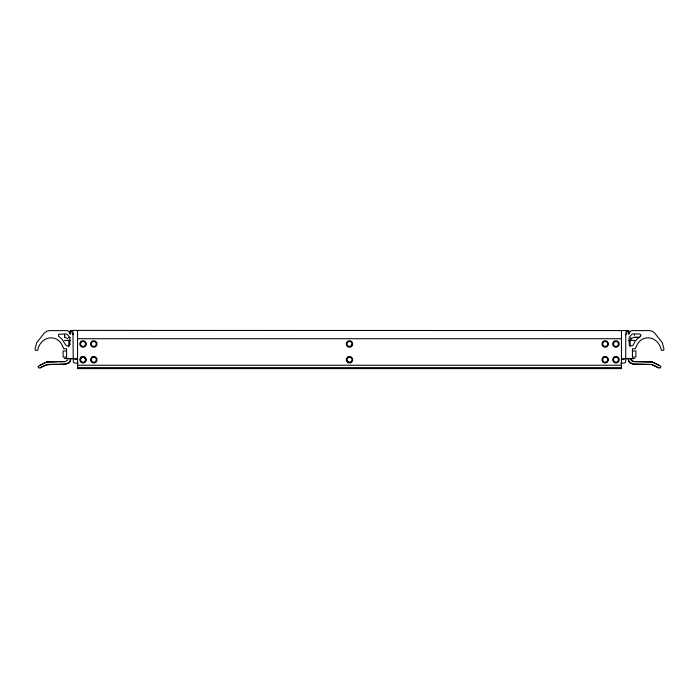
<?xml version="1.0" encoding="UTF-8"?>
<svg xmlns="http://www.w3.org/2000/svg" width="699" height="699" viewBox="0 0 699 699"><rect width="100%" height="100%" fill="white"/><g stroke="black" fill="none" stroke-linecap="round" stroke-linejoin="round"><path stroke-width="1.05" d="M630.856 340.728L630.856 337.53M70.809 331.632L70.599 334.148L70.04 334.148L68.694 331.291L66.921 330.601L49.716 330.601L46.684 331.274L44.229 333.161L36.636 342.781L34.994 349.404L35.579 350.313L37.632 350.33C39.004 342.51 46.169 335.887 54.487 338.342A12.198 12.198 0 0 1 61.905 344.738L63.758 348.766L66.562 348.766L66.562 358.797L73.255 358.797L72.949 331.632L70.809 331.632L70.293 333.414L69.629 332.986L70.25 330.557L73.657 330.4L628.75 330.557L629.371 332.986L628.707 333.414L628.191 331.632L626.051 331.632L626.287 333.72L625.745 334.236L625.745 358.797L632.438 358.797L632.438 348.766L635.242 348.766L637.095 344.738A12.198 12.198 0 0 1 644.513 338.342C652.831 335.887 659.996 342.51 661.368 350.33L663.421 350.313L664.006 349.404L662.364 342.781L654.771 333.161L652.316 331.274L649.284 330.601L632.079 330.601L630.306 331.291L628.96 334.148L628.401 334.148L628.191 331.632M634.351 335.406L634.421 334.804M70.713 359.234L69.909 361.802L65.898 364.118L47.261 364.415L40.262 367.84L38.62 367.989L38.026 366.529L46.684 361.89L65.199 361.601L67.786 360.107M72.949 333.108L72.626 333.965L73.255 334.428M70.713 360.046L69.018 362.991C59.756 366.425 48.834 361.776 40.262 367.84M80.333 359.723L81.696 357.355L84.43 357.355L85.794 359.723L84.43 362.099L81.696 362.099L80.333 359.723L81.696 357.364M350.881 346.337L352.244 343.978L350.881 341.61L348.146 341.619L346.783 343.987L348.146 346.346L350.881 346.337L352.244 343.987M350.881 362.108L348.146 362.117L346.783 359.758L348.146 357.381L350.881 357.381L352.244 359.758L350.881 362.117M77.851 330.557L78.305 330.601M620.695 330.601L621.149 330.557M625.745 334.428L626.374 333.965L626.051 333.108M631.022 338.814L633.617 337.372L639.795 337.346M39.301 365.49L46.824 362.03L57.178 361.776M59.249 361.733L65.47 361.575M634.439 337.337L638.668 337.329M70.049 337.53L68.476 337.53M77.554 338.727L621.446 338.727M64.317 340.396L70.608 340.396M628.392 340.396L634.683 340.396M66.562 350.959L63.12 350.959L63.12 357.075L66.562 357.075M632.438 350.959L635.88 350.959L635.88 357.075L632.438 357.075M64.317 358.561L74.924 358.456L75.562 359.408L76.838 359.321L77.554 358.08L76.567 359.443L73.404 358.762L73.255 361.191A1.914 1.914 0 0 0 75.169 363.104L78.271 363.104M634.683 358.561L624.076 358.456L623.438 359.408L622.162 359.321L621.446 358.08L622.433 359.443L625.596 358.762L625.745 361.191A1.914 1.914 0 0 1 623.831 363.104L620.729 363.104M77.554 365.245L621.446 365.245M77.554 367.639L621.446 367.639M650.708 364.397L633.102 364.118L629.091 361.802L628.287 359.234M628.287 360.046L629.982 362.991L633.041 364.109L651.573 364.563L658.266 367.709L660.38 367.989L660.974 366.529L652.316 361.89L633.801 361.601L631.214 360.107M659.699 365.49L652.176 362.03L633.53 361.575L631.721 360.92L630.83 359.356M651.739 364.415L658.738 367.84M65.383 337.372L67.978 338.814M346.783 359.749L348.146 362.108M84.43 357.364L85.794 359.732M630.166 340.396L630.166 346.809M621.446 330.601L621.446 368.6L77.554 368.6L77.554 330.601M68.834 340.396L68.834 346.809M64.649 335.406L64.561 337.337L64.579 334.804L64.649 335.406M640.808 335.004L640.511 336.315L637.139 338.971L634.779 341.968L633.25 345.07L632.35 345.822L629.362 345.306L629.091 337.643L631.616 334.463L632.717 333.947L639.428 333.947L640.808 335.004M69.909 344.458L68.921 345.822L66.65 345.822L65.75 345.07L61.861 338.971L58.489 336.315L58.707 334.244L66.283 333.947L67.384 334.463L69.909 337.643L69.909 344.458M81.696 341.584L80.333 343.96L81.696 346.328L84.43 346.32L85.794 343.952L84.43 341.584L81.696 341.593M92.451 341.584L91.08 343.96L92.451 346.328L95.178 346.32L96.549 343.952L95.178 341.584L92.451 341.593M92.451 357.355L91.08 359.732L92.451 362.099L95.178 362.091L96.549 359.723L95.178 357.355L92.451 357.364M603.84 341.584L602.468 343.96L603.84 346.328L606.566 346.32L607.938 343.952L606.566 341.584L603.84 341.593M603.84 357.355L602.468 359.732L603.84 362.099L606.566 362.091L607.938 359.723L606.566 357.355L603.84 357.364M614.596 341.584L613.224 343.96L614.596 346.328L617.322 346.32L618.685 343.952L617.322 341.584L614.596 341.593M614.596 357.355L613.224 359.732L614.596 362.099L617.322 362.091L618.685 359.723L617.322 357.355L614.596 357.364M81.11 341.313L79.913 342.964L79.913 345L81.11 346.652L83.05 347.281L84.99 346.652L86.187 345L86.187 342.964L84.99 341.313L83.05 340.684L81.11 341.313M91.866 341.313L90.669 342.964L90.669 345L91.866 346.652L93.806 347.281L95.746 346.652L96.943 345L96.943 342.964L95.746 341.313L93.806 340.684L91.866 341.313M81.11 357.084L79.913 358.736L79.913 360.771L81.11 362.423L83.05 363.052L84.99 362.423L86.187 360.771L86.187 358.736L84.99 357.084L83.05 356.455L81.11 357.084M91.866 357.084L90.669 358.736L90.669 360.771L91.866 362.423L93.806 363.052L95.746 362.423L96.943 360.771L96.943 358.736L95.746 357.084L93.806 356.455L91.866 357.084M347.56 341.339L346.363 342.991L346.363 345.026L347.56 346.678L349.5 347.307L351.44 346.678L352.637 345.026L352.637 342.991L351.44 341.339L349.5 340.71L347.56 341.339M347.56 357.11L346.363 358.762L346.363 360.798L347.56 362.449L349.5 363.078L351.44 362.449L352.637 360.798L352.637 358.762L351.44 357.11L349.5 356.481L347.56 357.11M603.254 341.313L602.057 342.964L602.057 345L603.254 346.652L605.194 347.281L607.134 346.652L608.331 345L608.331 342.964L607.134 341.313L605.194 340.684L603.254 341.313M614.01 341.313L612.813 342.964L612.813 345L614.01 346.652L615.95 347.281L617.881 346.652L619.087 345L619.087 342.964L617.881 341.313L615.95 340.684L614.01 341.313M603.254 357.084L602.057 358.736L602.057 360.771L603.254 362.423L605.194 363.052L607.134 362.423L608.331 360.771L608.331 358.736L607.134 357.084L605.194 356.455L603.254 357.084M614.01 357.084L612.813 358.736L612.813 360.771L614.01 362.423L615.95 363.052L617.881 362.423L619.087 360.771L619.087 358.736L617.881 357.084L615.95 356.455L614.01 357.084"/></g></svg>
